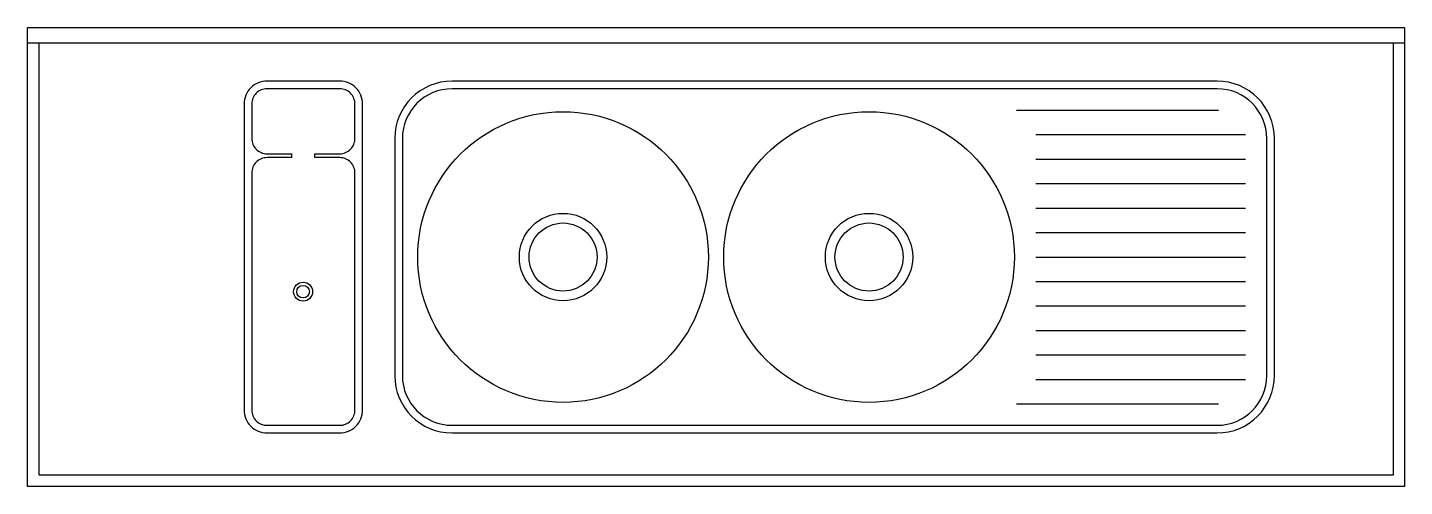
# Model space of a CAD drawing. Extents: x -927 to 873, y 457 to 1057.
import ezdxf

# ---------------------------------------------------------------- set-up
doc = ezdxf.new("R2010")
doc.units = 0
doc.header["$LTSCALE"] = 70
doc.layers.get('0').update_dxf_attribs({"linetype": 'CONTINUOUS'})

msp = doc.modelspace()

# ---------------------------------------------------------------- linework, layer by layer
for p, q in [((-927.4, 1057.3), (872.6, 1057.3)), ((-927.4, 457.3), (-927.4, 1057.3)), ((872.6, 1057.3), (872.6, 457.3)), ((-927.4, 1037.3), (872.6, 1037.3)), ((-912.4, 472.3), (-912.4, 1037.3)), ((857.6, 1037.3), (857.6, 472.3)), ((627.6, 987.3), (-372.4, 987.3)), ((627.6, 977.3), (-372.4, 977.3)), ((365.3, 949.3), (629.6, 949.3)), ((-447.4, 912.3), (-447.4, 602.3)), ((-437.4, 912.3), (-437.4, 602.3)), ((390.6, 917.3), (664.6, 917.3)), ((692.6, 602.3), (692.6, 912.3)), ((702.6, 602.3), (702.6, 912.3)), ((-581.9, 887.3), (-581.9, 892.3)), ((-551.9, 887.3), (-551.9, 892.3)), ((390.6, 885.3), (664.6, 885.3)), ((390.6, 853.3), (664.6, 853.3)), ((390.6, 821.3), (664.6, 821.3)), ((390.6, 789.3), (664.6, 789.3)), ((390.6, 757.3), (664.6, 757.3)), ((390.6, 725.3), (664.6, 725.3)), ((390.6, 693.3), (664.6, 693.3)), ((390.6, 661.3), (664.6, 661.3)), ((390.6, 629.3), (664.6, 629.3)), ((390.6, 597.3), (664.6, 597.3)), ((365.3, 565.3), (629.6, 565.3)), ((-372.4, 537.3), (627.6, 537.3)), ((-372.4, 527.3), (627.6, 527.3)), ((857.6, 472.3), (-912.4, 472.3)), ((872.6, 457.3), (-927.4, 457.3))]:
    msp.add_line(p, q)
msp.add_lwpolyline([(-489.4, 557.3), (-489.4, 957.3, 0.414214), (-519.4, 987.3), (-614.4, 987.3, 0.414214), (-644.4, 957.3), (-644.4, 557.3, 0.414214), (-614.4, 527.3), (-519.4, 527.3, 0.414214)], format="xyb", close=True)
for points in [[(-499.4, 912.3), (-499.4, 957.3, 0.414214), (-519.4, 977.3), (-614.4, 977.3, 0.414214), (-634.4, 957.3), (-634.4, 912.3, 0.414214), (-614.4, 892.3), (-581.9, 892.3, 0.381104)], [(-551.9, 892.3), (-519.4, 892.3, 0.414214), (-499.4, 912.3)], [(-581.9, 887.3), (-614.4, 887.3, 0.414214), (-634.4, 867.3), (-634.4, 557.3, 0.414214), (-614.4, 537.3), (-519.4, 537.3, 0.414214), (-499.4, 557.3)], [(-499.4, 557.3), (-499.4, 867.3, 0.414214), (-519.4, 887.3), (-551.9, 887.3, 0.415665)]]:
    msp.add_lwpolyline(points, format="xyb")
for centre, radius in [((-227.4, 757.3), 190), ((172.6, 757.3), 190), ((-227.4, 757.3), 57.1), ((172.6, 757.3), 57.1), ((-227.4, 757.3), 44.5), ((172.6, 757.3), 44.5), ((-567.2, 712), 12.4), ((-567.2, 712), 8.25)]:
    msp.add_circle(centre, radius)
for centre, radius, start, end in [((-372.4, 912.3), 75, 90, 180), ((-372.4, 912.3), 65, 90, 180), ((627.6, 912.3), 75, 0, 90), ((627.6, 912.3), 65, 0, 90), ((-372.4, 602.3), 75, 180, 270), ((-372.4, 602.3), 65, 180, 270), ((627.6, 602.3), 75, 270, 0), ((627.6, 602.3), 65, 270, 0)]:
    msp.add_arc(centre, radius, start, end)

doc.saveas('drawing.dxf')
